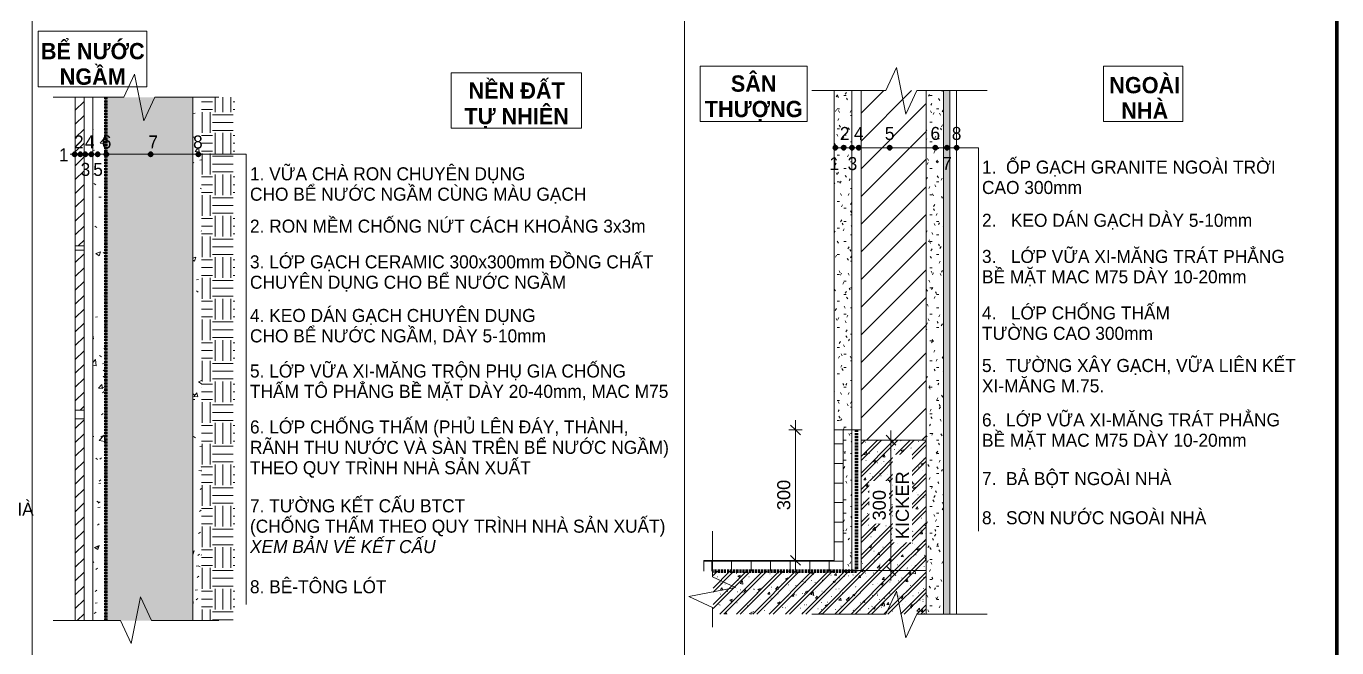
# Model space of a CAD drawing. Header units: millimetres. Extents: x 2839 to 13349, y 2387 to 11762.
# Drawn here: x 10281 to 13295, y 8621 to 10050 of the extents above; entities that cross this region are included whole.
import ezdxf

# ---------------------------------------------------------------- set-up
doc = ezdxf.new("R2010")
doc.units = ezdxf.units.MM
doc.linetypes.add('Hidden', pattern=[7.14375, 4.7625, -2.38125])
for name, color, linetype, lineweight in [('A-ANNO-DIMS', 211, 'Continuous', 9), ('A-ANNO-DIMS-15', 211, 'Continuous', 9), ('A-DETL-5', 90, 'Hidden', 200), ('A-DETL-GENF-1', 7, 'Continuous', 18), ('A-DETL-GENF-2', 9, 'Continuous', 18), ('A-DETL-GENF-4', 8, 'Continuous', 18), ('A-DETL-MBND', 5, 'Continuous', 18), ('A-DETL-MEDM', 33, 'Continuous', 35), ('A-DETL-THIN', 151, 'Continuous', 18), ('A-DETL-WIDE', 214, 'Continuous', 100), ('G-ANNO-TEXT-1', 7, 'Continuous', 9)]:
    doc.layers.add(name, color=color, linetype=linetype, lineweight=lineweight)
doc.styles.add('Arial_4', font='arial_0.ttf', dxfattribs={"width": 0.95, "height": 30})
doc.styles.add('Arial_6', font='arial_0.ttf', dxfattribs={"height": 30})
doc.styles.add('Arial_B_3', font='arialbd_0.ttf', dxfattribs={"width": 0.95, "height": 37.5})
doc.dimstyles.new('Diagonal_-_2_0mm_Arial', dxfattribs={"dimscale": 304.8, "dimtxt": 30.607782, "dimasz": 0.073819, "dimexe": 0.049213, "dimexo": 0.0625, "dimgap": 0.009843, "dimtad": 1, "dimdec": 0, "dimzin": 0, "dimdsep": 46, "dimtxsty": 'Arial_6', "dimblk1": 'OBLIQUE', "dimblk2": 'OBLIQUE', "dimsah": 1, "dimcen": 0.09, "dimdle": 0.073819, "dimazin": 0, "dimtfac": 1, "dimtdec": 4, "dimtix": 1, "dimtmove": 0, "dimatfit": 3, "dimfxl": 0.049213, "dimfxlon": 1, "dimtvp": 1, "dimtfill": 1, "dimtolj": 1, "dimtzin": 0, "dimarcsym": 2})
pattern_1 = [(50, (6232.56, 0), (109.31026, -9.5638), [11.43, -125.73]), (355, (6232.56, 0), (-21.1454, 114.6342), [9.144, -100.584]), (100.451, (6241.67, -0.8), (88.1655, 105.0698), [9.714, -106.854]), (46.184, (6232.56, 30.48), (162.6475, -25.2258), [17.145, -188.595]), (96.636, (6246.12, 28.38), (142.4415, 148.4563), [14.571, -160.281]), (351.184, (6232.56, 30.48), (142.4433, 148.4548), [13.716, -150.876]), (21, (6247.8, 22.86), (90.9683, -61.35934), [11.43, -125.73]), (326, (6247.8, 22.86), (37.0815, 110.5128), [9.144, -100.584]), (71.451, (6255.38, 17.75), (128.0502, 49.1526), [9.714, -106.854]), (37.5, (6232.564, 0), (1.85359, 50.73325), [5.029, -94.336, 5.029, -97.079, -100.965]), (37.5, (6232.564, 0), (1.85359, 50.73325), [-201.473, 5.029, -95.936]), (7.5, (6232.564, 0), (40.09228, 60.10833), [5.029, -53.188, 5.029, -92.05, -38.481]), (7.5, (6232.564, 0), (40.09228, 60.10833), [-155.296, 5.029, -33.452]), (327.5, (6198.58, 0), (81.35501, -3.43733), [5.029, -33.071, 5.029, -113.843, -157.734]), (327.5, (6198.58, 0), (81.35501, -3.43733), [-156.972, 5.029, -152.705]), (317.5, (6183.34, 0), (88.87804, 15.25595), [5.029, -44.501, 5.029, -73.914, -112.014]), (317.5, (6183.34, 0), (88.87804, 15.25595), [-128.473, 5.029, -106.985])]
pattern_2 = [(0, (6232.564, 0), (60.96, 15.24), [5.029, -40.691, 5.029, -40.691, -243.84]), (0, (6232.564, 0), (60.96, 15.24), [-91.44, 5.029, -86.411, 5.029, -40.691, -106.68]), (0, (6232.564, 0), (60.96, 15.24), [-228.6, 5.029, -25.451, 5.029, -71.171]), (120, (6255.424, 7.62), (-43.678227, 45.172909), [5.029, -40.691, 5.029, -40.691, -243.84]), (120, (6255.424, 7.62), (-43.678227, 45.172909), [-91.44, 5.029, -86.411, 5.029, -40.691, -106.68]), (120, (6255.424, 7.62), (-43.678227, 45.172909), [-228.6, 5.029, -25.451, 5.029, -71.171]), (240, (6263.044, 38.1), (-17.281773, -60.412909), [5.029, -40.691, 5.029, -40.691, -243.84]), (240, (6263.044, 38.1), (-17.281773, -60.412909), [-91.44, 5.029, -86.411, 5.029, -40.691, -106.68]), (240, (6263.044, 38.1), (-17.281773, -60.412909), [-228.6, 5.029, -25.451, 5.029, -71.171])]
pattern_3 = [(50, (6232.564, 0), (54.65545, -4.7815), [5.715, -62.865]), (355, (6232.564, 0), (-10.57276, 57.31658), [4.572, -50.292]), (100.451, (6237.12, -0.4), (44.08277, 52.5349), [4.857, -53.427]), (46.184, (6232.564, 15.24), (81.32374, -12.6129), [8.573, -94.298]), (96.636, (6239.34, 14.19), (71.2212, 74.2287), [7.286, -80.141]), (351.184, (6232.56, 15.24), (71.22166, 74.2274), [6.858, -75.438]), (21, (6240.184, 11.43), (45.48461, -30.67949), [5.715, -62.865]), (326, (6240.184, 11.43), (18.54048, 55.256), [4.572, -50.292]), (71.451, (6243.974, 8.873), (64.02509, 24.57632), [4.857, -53.427]), (37.5, (6232.564, 0), (0.926095, 25.36672), [0.503, -49.179, 0.503, -50.551, -50.483]), (37.5, (6232.564, 0), (0.926095, 25.36672), [-100.736, 0.503, -49.98]), (7.5, (6232.564, 0), (20.04558, 30.054595), [0.503, -28.605, 0.503, -48.036, -19.241]), (7.5, (6232.564, 0), (20.04558, 30.054595), [-77.648, 0.503, -18.738]), (327.5, (6215.57, 0), (40.676816, -1.71882), [0.503, -18.547, 0.503, -58.933, -78.867]), (327.5, (6215.57, 0), (40.676816, -1.71882), [-78.486, 0.503, -78.364]), (317.5, (6207.95, 0), (44.43832, 7.62794), [0.503, -24.262, 0.503, -38.969, -56.007]), (317.5, (6207.95, 0), (44.43832, 7.62794), [-64.237, 0.503, -55.504]), (45, (6232.564, 0), (-18.85854, 18.85854), []), (45, (6232.564, 28.575), (-18.85854, 18.85854), [])]

# ---------------------------------------------------------------- blocks, each defined once
blk = doc.blocks.new('DIMBLOCK2-CHI TIẾT CHUNG_CẤU TẠO TƯỜNG')
at = {"layer": 'A-ANNO-DIMS-15', "lineweight": 35}
for p, q in [((12049.8, 9122.1), (12038.5, 9133.3)), ((12049.8, 9122.1), (12061, 9110.8)), ((12049.8, 8822.1), (12038.5, 8833.3)), ((12049.8, 8822.1), (12061, 8810.8))]:
    blk.add_line(p, q, dxfattribs=at)
at = {"layer": 'A-ANNO-DIMS-15'}
for p, q in [((12049.8, 9144.6), (12049.8, 8799.6)), ((12064.8, 9122.1), (12034.8, 9122.1)), ((12049.8, 9122.1), (12064.8, 9122.1)), ((12064.8, 8822.1), (12034.8, 8822.1)), ((12049.8, 8822.1), (12064.8, 8822.1))]:
    blk.add_line(p, q, dxfattribs=at)
at = {"layer": 'A-ANNO-DIMS-15', "color": 0, "insert": (12007.8, 8937.5), "char_height": 30, "width": 83.065, "attachment_point": 1, "rotation": 90, "line_spacing_factor": 0.941778, "style": 'Arial_6', "bg_fill": 3, "box_fill_scale": 1.25, "bg_fill_color": 256, "bg_fill_true_color": 13158600, "bg_fill_transparency": 0}
blk.add_mtext('300', dxfattribs=at)
blk = doc.blocks.new('_Oblique')
at = {"color": 0, "linetype": 'ByBlock', "lineweight": -2}
blk.add_line((-0.5, -0.5), (0.5, 0.5), dxfattribs=at)
blk = doc.blocks.new('DIMBLOCK3-CHI TIẾT CHUNG_CẤU TẠO TƯỜNG')
at = {"layer": 'A-ANNO-DIMS-15', "lineweight": 35}
for p, q in [((12269.3, 9098.6), (12258.1, 9109.9)), ((12269.3, 9098.6), (12280.6, 9087.4)), ((12269.3, 8798.6), (12258.1, 8809.9)), ((12269.3, 8798.6), (12280.6, 8787.4))]:
    blk.add_line(p, q, dxfattribs=at)
at = {"layer": 'A-ANNO-DIMS-15'}
for p, q in [((12269.3, 8776.1), (12269.3, 9121.1)), ((12254.3, 9098.6), (12284.3, 9098.6)), ((12269.3, 9098.6), (12254.3, 9098.6)), ((12254.3, 8798.6), (12284.3, 8798.6)), ((12269.3, 8798.6), (12254.3, 8798.6))]:
    blk.add_line(p, q, dxfattribs=at)
at = {"layer": 'A-ANNO-DIMS-15', "color": 0, "insert": (12280.5, 8870.9), "char_height": 30, "width": 186.472, "attachment_point": 1, "rotation": 90, "line_spacing_factor": 0.941778, "style": 'Arial_6', "bg_fill": 3, "box_fill_scale": 1.25, "bg_fill_color": 256, "bg_fill_true_color": 13158600, "bg_fill_transparency": 0}
blk.add_mtext('KICKER', dxfattribs=at)
at = {"layer": 'A-ANNO-DIMS-15', "color": 0, "insert": (12227.4, 8914), "char_height": 30, "width": 83.065, "attachment_point": 1, "rotation": 90, "line_spacing_factor": 0.941778, "style": 'Arial_6', "bg_fill": 3, "box_fill_scale": 1.25, "bg_fill_color": 256, "bg_fill_true_color": 13158600, "bg_fill_transparency": 0}
blk.add_mtext('300', dxfattribs=at)

msp = doc.modelspace()

# ---------------------------------------------------------------- hatches: boundary and pattern name
at = {"layer": 'A-DETL-GENF-1'}
h = msp.add_hatch(dxfattribs=at)
h.set_pattern_fill('FP_56', color=256, style=0, pattern_type=2)
h.set_pattern_definition(pattern_1)
h.paths.add_polyline_path([(10463.7, 8683.6), (10463.7, 9751.1), (10462.5, 9751.5), (10461.5, 9752.3), (10460.7, 9753.4), (10460.2, 9754.6), (10460, 9755.9), (10460.2, 9757.2), (10460.7, 9758.4), (10461.5, 9759.4), (10462.5, 9760.2), (10463.7, 9760.9), (10463.7, 9887.1), (10433.7, 9887.1), (10433.8, 9759.4), (10434.6, 9758.4), (10435.1, 9757.2), (10435.2, 9755.9), (10435.1, 9754.6), (10434.6, 9753.4), (10433.7, 9752.3), (10433.7, 8683.6)])
h.paths.add_polyline_path([(10445, 9750.9), (10443.7, 9751), (10442.5, 9751.5), (10441.5, 9752.3), (10440.7, 9753.4), (10440.2, 9754.7), (10440, 9755.9), (10440.2, 9757.2), (10440.7, 9758.4), (10441.5, 9759.4), (10442.5, 9760.2), (10443.7, 9760.7), (10445, 9760.9), (10446.3, 9760.7), (10447.5, 9760.2), (10448.6, 9759.4), (10449.4, 9758.4), (10449.9, 9757.2), (10450, 9755.9), (10449.9, 9754.6), (10449.4, 9753.4), (10448.6, 9752.3), (10447.5, 9751.5), (10446.3, 9751)])
h = msp.add_hatch(dxfattribs=at)
h.set_pattern_fill('FP_52', color=256, style=0, pattern_type=2)
h.set_pattern_definition([(50, (6232.564, 0), (54.65545, -4.7815), [5.715, -62.865]), (355, (6232.564, 0), (-10.57276, 57.31658), [4.572, -50.292]), (100.451, (6237.12, -0.4), (44.08277, 52.5349), [4.857, -53.427]), (46.184, (6232.564, 15.24), (81.32374, -12.6129), [8.573, -94.298]), (96.636, (6239.34, 14.19), (71.2212, 74.2287), [7.286, -80.141]), (351.184, (6232.56, 15.24), (71.22166, 74.2274), [6.858, -75.438]), (21, (6240.184, 11.43), (45.48461, -30.67949), [5.715, -62.865]), (326, (6240.184, 11.43), (18.54048, 55.256), [4.572, -50.292]), (71.451, (6243.974, 8.873), (64.02509, 24.57632), [4.857, -53.427]), (37.5, (6232.564, 0), (0.926095, 25.36672), [0.503, -49.179, 0.503, -50.551, -50.482]), (37.5, (6232.564, 0), (0.926095, 25.36672), [-100.736, 0.503, -49.98]), (7.5, (6232.564, 0), (20.04558, 30.054595), [0.503, -28.605, 0.503, -48.036, -19.241]), (7.5, (6232.564, 0), (20.04558, 30.054595), [-77.648, 0.503, -18.738]), (327.5, (6215.57, 0), (40.676816, -1.71882), [0.503, -18.547, 0.503, -58.933, -78.867]), (327.5, (6215.57, 0), (40.676816, -1.71882), [-78.486, 0.503, -78.364]), (317.5, (6207.95, 0), (44.43832, 7.62794), [0.503, -24.262, 0.503, -38.969, -56.007]), (317.5, (6207.95, 0), (44.43832, 7.62794), [-64.237, 0.503, -55.504]), (45, (6232.564, 0), (-18.85854, 18.85854), []), (45, (6232.564, 28.575), (-18.85854, 18.85854), [])])
h.paths.add_polyline_path([(10663.7, 8683.6), (10663.7, 9887.1), (10463.7, 9887.1), (10463.7, 9760.7), (10465, 9760.9), (10466.3, 9760.7), (10467.5, 9760.2), (10468.6, 9759.4), (10469.4, 9758.4), (10469.9, 9757.2), (10470, 9755.9), (10469.9, 9754.6), (10469.4, 9753.4), (10468.6, 9752.3), (10467.5, 9751.5), (10466.3, 9751), (10465, 9750.9), (10463.7, 9750.9), (10463.7, 8683.6)])
h.paths.add_polyline_path([(10566.8, 9750.9), (10565.5, 9751), (10564.3, 9751.5), (10563.2, 9752.3), (10562.4, 9753.4), (10561.9, 9754.6), (10561.8, 9755.9), (10561.9, 9757.2), (10562.4, 9758.4), (10563.2, 9759.4), (10564.3, 9760.2), (10565.5, 9760.7), (10566.8, 9760.9), (10568.1, 9760.7), (10569.3, 9760.2), (10570.3, 9759.4), (10571.1, 9758.4), (10571.6, 9757.2), (10571.8, 9755.9), (10571.6, 9754.6), (10571.1, 9753.4), (10570.3, 9752.3), (10569.3, 9751.5), (10568.1, 9751)])
h = msp.add_hatch(dxfattribs=at)
h.set_pattern_fill('FP_56', color=256, style=0, pattern_type=2)
h.set_pattern_definition(pattern_1)
h.paths.add_polyline_path([(10663.7, 8683.6), (10683.7, 8683.6), (10683.7, 9887.1), (10663.7, 9887.1), (10663.7, 9417.6)])
h.paths.add_polyline_path([(10676.8, 9750.9), (10675.5, 9751), (10674.3, 9751.5), (10673.2, 9752.3), (10672.4, 9753.4), (10671.9, 9754.6), (10671.8, 9755.9), (10671.9, 9757.2), (10672.4, 9758.4), (10673.2, 9759.4), (10674.3, 9760.2), (10675.5, 9760.7), (10676.8, 9760.9), (10678.1, 9760.7), (10679.3, 9760.2), (10680.3, 9759.4), (10681.1, 9758.4), (10681.6, 9757.2), (10681.8, 9755.9), (10681.6, 9754.6), (10681.1, 9753.4), (10680.3, 9752.3), (10679.3, 9751.5), (10678.1, 9751)])
h = msp.add_hatch(dxfattribs=at)
h.set_pattern_fill('FP_50', color=256, style=0, pattern_type=2)
h.set_pattern_definition([(45, (6232.564, 0), (-31.8198, 31.8198), [])])
h.paths.add_polyline_path([(12350, 9098.6), (12350, 9902.1), (12200.5, 9902.1), (12200.5, 9098.6)])
h.paths.add_polyline_path([(12266.4, 9765.9), (12265.1, 9766), (12263.9, 9766.5), (12262.8, 9767.3), (12262, 9768.4), (12261.5, 9769.6), (12261.4, 9770.9), (12261.5, 9772.2), (12262, 9773.4), (12262.8, 9774.4), (12263.9, 9775.2), (12265.1, 9775.7), (12266.4, 9775.9), (12267.7, 9775.7), (12268.9, 9775.2), (12269.9, 9774.4), (12270.7, 9773.4), (12271.2, 9772.2), (12271.4, 9770.9), (12271.2, 9769.6), (12270.7, 9768.4), (12269.9, 9767.3), (12268.9, 9766.5), (12267.7, 9766)])
for points in [[(12141.7, 9765.9), (12143, 9766), (12144.2, 9766.5), (12145.2, 9767.3), (12146, 9768.4), (12146.5, 9769.6), (12146.7, 9770.9), (12146.5, 9772.2), (12146, 9773.4), (12145.2, 9774.4), (12144.2, 9775.2), (12143, 9775.7), (12141.7, 9775.9), (12140.4, 9775.7), (12139.2, 9775.2), (12138.1, 9774.4), (12137.4, 9773.4), (12136.9, 9772.2), (12136.7, 9770.9), (12136.9, 9769.6), (12137.4, 9768.4), (12138.1, 9767.3), (12139.2, 9766.5), (12140.4, 9766)], [(12160.4, 9765.9), (12161.7, 9766), (12162.9, 9766.5), (12164, 9767.3), (12164.8, 9768.4), (12165.3, 9769.6), (12165.4, 9770.9), (12165.3, 9772.2), (12164.8, 9773.4), (12164, 9774.4), (12162.9, 9775.2), (12161.7, 9775.7), (12160.4, 9775.9), (12159.1, 9775.7), (12157.9, 9775.2), (12156.9, 9774.4), (12155.9, 9772.9), (12155.6, 9772.2), (12155.4, 9770.9), (12155.6, 9769.6), (12156.1, 9768.4), (12156.9, 9767.3), (12157.9, 9766.5), (12159.1, 9766)], [(12179.5, 9765.9), (12180.8, 9766), (12182, 9766.5), (12183, 9767.3), (12183.8, 9768.4), (12184.3, 9769.6), (12184.5, 9770.9), (12184.3, 9772.2), (12183.8, 9773.4), (12183, 9774.4), (12182, 9775.2), (12180.8, 9775.7), (12179.5, 9775.9), (12178.2, 9775.7), (12177, 9775.2), (12176, 9774.4), (12175.2, 9773.4), (12174.7, 9772.2), (12174.5, 9770.9), (12174.7, 9769.6), (12175.2, 9768.4), (12176, 9767.3), (12177, 9766.5), (12178.2, 9766)], [(12195.4, 9765.9), (12196.7, 9766), (12197.9, 9766.5), (12199, 9767.3), (12199.8, 9768.4), (12200.3, 9769.6), (12200.4, 9770.9), (12200.3, 9772.2), (12199.8, 9773.4), (12199, 9774.4), (12197.9, 9775.2), (12196.7, 9775.7), (12195.4, 9775.9), (12194.1, 9775.7), (12192.9, 9775.2), (12191.9, 9774.4), (12191.1, 9773.4), (12190.6, 9772.2), (12190.4, 9770.9), (12190.6, 9769.6), (12191.1, 9768.4), (12191.9, 9767.3), (12192.9, 9766.5), (12194.1, 9766)], [(12266.4, 9765.9), (12267.7, 9766), (12268.9, 9766.5), (12269.9, 9767.3), (12270.7, 9768.4), (12271.2, 9769.6), (12271.4, 9770.9), (12271.2, 9772.2), (12270.7, 9773.4), (12269.9, 9774.4), (12268.9, 9775.2), (12267.7, 9775.7), (12266.4, 9775.9), (12265.1, 9775.7), (12263.9, 9775.2), (12262.8, 9774.4), (12262, 9773.4), (12261.5, 9772.2), (12261.4, 9770.9), (12261.5, 9769.6), (12262, 9768.4), (12262.8, 9767.3), (12263.9, 9766.5), (12265.1, 9766)], [(12371.4, 9765.9), (12372.7, 9766), (12373.9, 9766.5), (12374.9, 9767.3), (12375.7, 9768.4), (12376.2, 9769.6), (12376.4, 9770.9), (12376.2, 9772.2), (12375.7, 9773.4), (12374.9, 9774.4), (12373.9, 9775.2), (12372.7, 9775.7), (12371.4, 9775.9), (12370.1, 9775.7), (12368.9, 9775.2), (12367.8, 9774.4), (12367, 9773.4), (12366.5, 9772.2), (12366.4, 9770.9), (12366.5, 9769.6), (12367, 9768.4), (12367.8, 9767.3), (12368.9, 9766.5), (12370.1, 9766)], [(12398.2, 9765.9), (12399.5, 9766), (12400.7, 9766.5), (12401.7, 9767.3), (12402.5, 9768.4), (12403, 9769.6), (12403.2, 9770.9), (12403, 9772.2), (12402.5, 9773.4), (12401.7, 9774.4), (12400.7, 9775.2), (12399.5, 9775.7), (12398.2, 9775.9), (12396.9, 9775.7), (12395.7, 9775.2), (12394.7, 9774.4), (12393.9, 9773.4), (12393.4, 9772.2), (12393.2, 9770.9), (12393.4, 9769.6), (12393.9, 9768.4), (12394.7, 9767.3), (12395.7, 9766.5), (12396.9, 9766)], [(12420.4, 9765.9), (12421.7, 9766), (12422.9, 9766.5), (12423.9, 9767.3), (12424.7, 9768.4), (12425.2, 9769.6), (12425.4, 9770.9), (12425.2, 9772.2), (12424.7, 9773.4), (12423.9, 9774.4), (12422.9, 9775.2), (12421.7, 9775.7), (12420.4, 9775.9), (12419.1, 9775.7), (12417.9, 9775.2), (12416.9, 9774.4), (12416.1, 9773.4), (12415.6, 9772.2), (12415.4, 9770.9), (12415.6, 9769.6), (12416.1, 9768.4), (12416.9, 9767.3), (12417.9, 9766.5), (12419.1, 9766)], [(10392.1, 9750.9), (10393.4, 9751), (10394.6, 9751.5), (10395.6, 9752.3), (10396.4, 9753.4), (10396.9, 9754.6), (10397.1, 9755.9), (10396.9, 9757.2), (10396.4, 9758.4), (10395.6, 9759.4), (10394.6, 9760.2), (10393.4, 9760.7), (10392.1, 9760.9), (10390.8, 9760.7), (10389.6, 9760.2), (10388.6, 9759.4), (10387.8, 9758.4), (10387.3, 9757.2), (10387.1, 9755.9), (10387.3, 9754.6), (10387.8, 9753.4), (10388.6, 9752.3), (10389.6, 9751.5), (10390.8, 9751)], [(10405.2, 9750.9), (10406.6, 9751.1), (10407.7, 9751.5), (10408.8, 9752.3), (10409.6, 9753.4), (10410.1, 9754.7), (10410.2, 9755.9), (10410.1, 9757.2), (10409.6, 9758.4), (10408.8, 9759.4), (10407.7, 9760.2), (10406.5, 9760.7), (10405.2, 9760.9), (10403.9, 9760.7), (10402.7, 9760.2), (10401.7, 9759.4), (10400.9, 9758.4), (10400.4, 9757.2), (10400.2, 9755.9), (10400.4, 9754.6), (10400.9, 9753.4), (10401.7, 9752.3), (10402.7, 9751.5), (10403.9, 9751)], [(10416.8, 9750.9), (10418.1, 9751), (10419.3, 9751.5), (10420.3, 9752.3), (10421.1, 9753.4), (10421.6, 9754.7), (10421.8, 9755.9), (10421.6, 9757.2), (10421.1, 9758.4), (10420.3, 9759.4), (10419.3, 9760.2), (10418.1, 9760.7), (10416.8, 9760.9), (10415.5, 9760.7), (10414.3, 9760.2), (10413.2, 9759.4), (10412.5, 9758.4), (10412, 9757.2), (10411.8, 9755.9), (10412, 9754.6), (10412.5, 9753.4), (10413.2, 9752.3), (10414.3, 9751.5), (10415.5, 9751)], [(10430.2, 9750.9), (10431.5, 9751), (10432.7, 9751.5), (10433.8, 9752.3), (10434.6, 9753.4), (10435.1, 9754.7), (10435.2, 9755.9), (10435.1, 9757.2), (10434.6, 9758.4), (10433.8, 9759.4), (10432.7, 9760.2), (10431.5, 9760.7), (10430.2, 9760.9), (10428.9, 9760.7), (10427.7, 9760.2), (10426.7, 9759.4), (10425.9, 9758.4), (10425.4, 9757.2), (10425.2, 9755.9), (10425.4, 9754.6), (10425.9, 9753.4), (10426.7, 9752.3), (10427.7, 9751.5), (10428.9, 9751)], [(10445, 9750.9), (10446.3, 9751), (10447.5, 9751.5), (10448.6, 9752.3), (10449.4, 9753.4), (10449.9, 9754.6), (10450, 9755.9), (10449.9, 9757.2), (10449.4, 9758.4), (10448.6, 9759.4), (10447.5, 9760.2), (10446.3, 9760.7), (10445, 9760.9), (10443.7, 9760.7), (10442.5, 9760.2), (10441.5, 9759.4), (10440.7, 9758.4), (10440.2, 9757.2), (10440, 9755.9), (10440.2, 9754.5), (10440.7, 9753.4), (10441.5, 9752.3), (10442.5, 9751.5), (10443.7, 9751)], [(10465, 9750.9), (10466.3, 9751), (10467.5, 9751.5), (10468.6, 9752.3), (10469.4, 9753.4), (10469.9, 9754.6), (10470, 9755.9), (10469.9, 9757.2), (10469.4, 9758.4), (10468.6, 9759.4), (10467.5, 9760.2), (10466.3, 9760.7), (10465, 9760.9), (10463.7, 9760.7), (10462.5, 9760.2), (10461.5, 9759.4), (10460.7, 9758.4), (10460.2, 9757.2), (10460, 9755.9), (10460.2, 9754.6), (10460.7, 9753.4), (10461.5, 9752.3), (10462.5, 9751.5), (10463.7, 9751)], [(10566.8, 9750.9), (10568.1, 9751), (10569.3, 9751.5), (10570.3, 9752.3), (10571.1, 9753.4), (10571.6, 9754.6), (10571.8, 9755.9), (10571.6, 9757.2), (10571.1, 9758.4), (10570.3, 9759.4), (10569.3, 9760.2), (10568.1, 9760.7), (10566.8, 9760.9), (10565.5, 9760.7), (10564.3, 9760.2), (10563.2, 9759.4), (10562.4, 9758.4), (10561.9, 9757.2), (10561.8, 9755.9), (10561.9, 9754.6), (10562.4, 9753.4), (10563.2, 9752.3), (10564.3, 9751.5), (10565.5, 9751)], [(10676.8, 9750.9), (10678.1, 9751), (10679.3, 9751.5), (10680.3, 9752.3), (10681.1, 9753.4), (10681.6, 9754.6), (10681.8, 9755.9), (10681.6, 9757.2), (10681.1, 9758.4), (10680.3, 9759.4), (10679.3, 9760.2), (10678.1, 9760.7), (10676.8, 9760.9), (10675.5, 9760.7), (10674.3, 9760.2), (10673.2, 9759.4), (10672.4, 9758.4), (10671.9, 9757.2), (10671.8, 9755.9), (10671.9, 9754.6), (10672.4, 9753.4), (10673.2, 9752.3), (10674.3, 9751.5), (10675.5, 9751)]]:
    msp.add_hatch(color=256, dxfattribs=at).paths.add_polyline_path(points)
h = msp.add_hatch(dxfattribs=at)
h.set_pattern_fill('FP_51', color=256, style=0, pattern_type=2)
h.set_pattern_definition([(0, (6232.564, 0), (0, 45), []), (90, (6232.564, 0), (-45, 3e-15), [])])
h.paths.add_polyline_path([(11839.1, 8797.1), (12159.1, 8797.1), (12159.1, 9122.1), (12139.1, 9122.1), (12139.1, 8822.1), (11839.1, 8822.1)])
h = msp.add_hatch(dxfattribs=at)
h.set_pattern_fill('FP_53', color=256, style=0, pattern_type=2)
h.set_pattern_definition(pattern_3)
h.paths.add_polyline_path([(12350, 8798.6), (12350, 9098.6), (12200.5, 9098.6), (12200.5, 8798.6)])
h = msp.add_hatch(dxfattribs=at)
h.set_pattern_fill('FP_53', color=256, style=0, pattern_type=2)
h.set_pattern_definition(pattern_3)
h.paths.add_polyline_path([(12139.1, 8698.6), (12350, 8698.6), (12350, 8798.6), (12159.1, 8798.6), (12159.1, 8797.1), (11860.5, 8797.1), (11860.5, 8698.6)])
at = {"layer": 'A-DETL-GENF-2'}
h = msp.add_hatch(color=256, dxfattribs=at)
h.paths.add_polyline_path([(12390, 8698.6), (12405, 8698.6), (12405, 9902.1), (12390, 9902.1), (12390, 9417.6)])
h.paths.add_polyline_path([(12398.2, 9765.9), (12396.9, 9766), (12395.7, 9766.5), (12394.7, 9767.3), (12393.9, 9768.4), (12393.4, 9769.6), (12393.2, 9770.9), (12393.4, 9772.2), (12393.9, 9773.4), (12394.7, 9774.4), (12395.7, 9775.2), (12396.9, 9775.7), (12398.2, 9775.9), (12399.5, 9775.7), (12400.7, 9775.2), (12401.7, 9774.4), (12402.5, 9773.4), (12403, 9772.2), (12403.2, 9770.9), (12403, 9769.6), (12402.5, 9768.4), (12401.7, 9767.3), (12400.7, 9766.5), (12399.5, 9766)])
at = {"layer": 'A-DETL-GENF-4'}
h = msp.add_hatch(dxfattribs=at)
h.set_pattern_fill('FP_57', color=256, style=0, pattern_type=2)
h.set_pattern_definition([(45, (6232.564, 0), (-15.909903, 15.909903), [])])
h.paths.add_polyline_path([(10393.7, 8683.6), (10413.7, 8683.6), (10413.7, 9147.8), (10393.7, 9147.8)])
h.paths.add_polyline_path([(10393.7, 9167.8), (10413.7, 9167.8), (10413.7, 9535.1), (10393.7, 9535.1), (10393.7, 9417.6)])
h.paths.add_polyline_path([(10413.7, 9545.1), (10413.7, 9752), (10413.2, 9752.3), (10412.5, 9753.4), (10411.9, 9754.7), (10411.8, 9755.9), (10412, 9757.2), (10412.5, 9758.4), (10413.7, 9759.8), (10413.7, 9887.1), (10393.7, 9887.1), (10393.7, 9760.6), (10394.6, 9760.2), (10395.6, 9759.4), (10396.4, 9758.4), (10396.9, 9757.2), (10397.1, 9755.9), (10396.9, 9754.6), (10396.4, 9753.4), (10395.6, 9752.3), (10394.6, 9751.5), (10393.7, 9751), (10393.7, 9545.1)])
h.paths.add_polyline_path([(10405.2, 9750.9), (10403.9, 9751), (10402.7, 9751.5), (10401.7, 9752.3), (10400.9, 9753.4), (10400.4, 9754.6), (10400.2, 9755.9), (10400.4, 9757.2), (10400.9, 9758.4), (10401.7, 9759.4), (10402.7, 9760.2), (10403.9, 9760.7), (10405.2, 9760.9), (10406.6, 9760.7), (10407.7, 9760.2), (10408.8, 9759.4), (10409.6, 9758.4), (10410.1, 9757.2), (10410.2, 9755.9), (10410.1, 9754.6), (10409.6, 9753.4), (10408.8, 9752.3), (10407.7, 9751.5), (10406.5, 9751), (10405.8, 9750.9)])
h = msp.add_hatch(dxfattribs=at)
h.set_pattern_fill('FP_55', color=256, style=0, pattern_type=2)
h.set_pattern_definition([(0, (6232.564, 0), (47.625, 47.625), [47.625, -47.625]), (0, (6232.564, 17.86), (47.625, 47.625), [47.625, -47.625]), (0, (6232.564, 35.72), (47.625, 47.625), [47.625, -47.625]), (90, (6238.517, 41.67), (-47.625, 47.625), [47.625, -47.625]), (90, (6256.377, 41.67), (-47.625, 47.625), [47.625, -47.625]), (90, (6274.236, 41.67), (-47.625, 47.625), [47.625, -47.625])])
h.paths.add_polyline_path([(10760.4, 8683.6), (10760.4, 9887.1), (10683.7, 9887.1), (10683.7, 8683.6)])
h = msp.add_hatch(dxfattribs=at)
h.set_pattern_fill('FP_22', color=256, style=0, pattern_type=2)
h.set_pattern_definition(pattern_2)
h.paths.add_polyline_path([(12179.1, 8798.6), (12179.1, 9765.9), (12178.2, 9766), (12177, 9766.5), (12175.6, 9767.7), (12175.2, 9768.4), (12174.7, 9769.6), (12174.5, 9770.9), (12174.7, 9772.2), (12175.2, 9773.4), (12176, 9774.4), (12177, 9775.2), (12178.2, 9775.7), (12179.1, 9775.9), (12179.1, 9902.1), (12139.1, 9902.1), (12139.2, 9775.2), (12140.4, 9775.7), (12142.3, 9775.8), (12143, 9775.7), (12144.2, 9775.2), (12145.2, 9774.4), (12146, 9773.4), (12146.5, 9772.2), (12146.7, 9770.9), (12146.5, 9769.6), (12146, 9768.4), (12145.2, 9767.3), (12144.2, 9766.5), (12142.6, 9766), (12141.7, 9765.9), (12140.4, 9766), (12139.1, 9766.6), (12139.1, 9122.1), (12159.1, 9122.1), (12159.1, 8798.6), (12179, 8798.6)])
h.paths.add_polyline_path([(12160.4, 9765.9), (12159.1, 9766), (12157.9, 9766.5), (12156.9, 9767.3), (12155.9, 9768.8), (12155.6, 9769.6), (12155.4, 9770.9), (12155.6, 9772.2), (12156.1, 9773.4), (12156.9, 9774.4), (12157.9, 9775.2), (12159.1, 9775.7), (12160.4, 9775.9), (12161.7, 9775.7), (12162.9, 9775.2), (12164, 9774.4), (12164.8, 9773.4), (12165.3, 9772.2), (12165.4, 9770.9), (12165.3, 9769.6), (12164.8, 9768.4), (12164, 9767.3), (12162.9, 9766.5), (12161.7, 9766)])
h = msp.add_hatch(dxfattribs=at)
h.set_pattern_fill('FP_22', color=256, style=0, pattern_type=2)
h.set_pattern_definition(pattern_2)
h.paths.add_polyline_path([(12350, 8698.6), (12390, 8698.6), (12390, 9902.1), (12350, 9902.1), (12350, 9417.6)])
h.paths.add_polyline_path([(12371.4, 9765.9), (12370.1, 9766), (12368.9, 9766.5), (12367.8, 9767.3), (12367, 9768.4), (12366.5, 9769.6), (12366.4, 9770.9), (12366.5, 9772.2), (12367, 9773.4), (12367.8, 9774.4), (12368.9, 9775.2), (12370.1, 9775.7), (12371.4, 9775.9), (12372.7, 9775.7), (12373.9, 9775.2), (12374.9, 9774.4), (12375.7, 9773.4), (12376.2, 9772.2), (12376.4, 9770.9), (12376.2, 9769.6), (12375.7, 9768.4), (12374.9, 9767.3), (12373.9, 9766.5), (12372.7, 9766)])

# ---------------------------------------------------------------- linework, layer by layer
at = {"layer": 'A-DETL-5'}
for p, q in [((10463.7, 9760.7), (10463.7, 9887.1)), ((10463.7, 8683.6), (10463.7, 9751)), ((12190, 9122.1), (12190, 8797.1)), ((12190, 8797.1), (11859.1, 8797.1))]:
    msp.add_line(p, q, dxfattribs=at)
at = {"layer": 'A-DETL-MBND'}
msp.add_line((10463.7, 9887.1), (10433.7, 9887.1), dxfattribs=at)
at = {"layer": 'A-DETL-MEDM'}
for centre, start, end in [((12141.7, 9770.9), 0, 180), ((12141.7, 9770.9), 180, 0), ((12160.4, 9770.9), 0, 180), ((12160.4, 9770.9), 180, 0), ((12179.5, 9770.9), 0, 180), ((12179.5, 9770.9), 180, 0), ((12195.4, 9770.9), 0, 180), ((12195.4, 9770.9), 180, 0), ((12266.4, 9770.9), 0, 180), ((12266.4, 9770.9), 180, 0), ((12371.4, 9770.9), 0, 180), ((12371.4, 9770.9), 180, 0), ((12398.2, 9770.9), 0, 180), ((12398.2, 9770.9), 180, 0), ((12420.4, 9770.9), 0, 180), ((12420.4, 9770.9), 180, 0), ((10392.1, 9755.9), 0, 180), ((10392.1, 9755.9), 180, 0), ((10405.2, 9755.9), 0, 180), ((10405.2, 9755.9), 180, 0), ((10416.8, 9755.9), 0, 180), ((10416.8, 9755.9), 180, 0), ((10430.2, 9755.9), 0, 180), ((10430.2, 9755.9), 180, 0), ((10445, 9755.9), 0, 180), ((10445, 9755.9), 180, 0), ((10465, 9755.9), 0, 180), ((10465, 9755.9), 180, 0), ((10566.8, 9755.9), 0, 180), ((10566.8, 9755.9), 180, 0), ((10676.8, 9755.9), 0, 180), ((10676.8, 9755.9), 180, 0)]:
    msp.add_arc(centre, 5, start, end, dxfattribs=at)
at = {"layer": 'A-DETL-THIN'}
for p, q in [((10294.6, 10061.7), (10294.6, 8361.7)), ((10294.6, 10061.7), (10294.6, 8361.7)), ((10294.6, 10061.7), (10294.6, 8361.7)), ((10294.6, 10061.7), (10294.6, 8361.7)), ((10294.6, 10061.7), (10294.6, 8361.7)), ((10308, 10038.7), (10558, 10038.7)), ((10308, 9911.2), (10308, 10038.7)), ((10558, 10038.7), (10558, 9911.2)), ((11794.6, 10061.7), (11794.6, 8361.7)), ((11794.6, 10061.7), (11794.6, 8361.7)), ((11794.6, 10061.7), (11794.6, 8361.7)), ((11794.6, 10061.7), (11794.6, 8361.7)), ((11794.6, 10061.7), (11794.6, 8361.7)), ((11794.6, 10061.7), (11794.6, 8361.7)), ((11794.6, 10061.7), (11794.6, 8361.7)), ((13294.6, 10061.7), (13294.6, 8361.7)), ((13294.6, 10061.7), (13294.6, 8361.7)), ((13294.6, 10061.7), (13294.6, 8361.7)), ((11830.5, 9958.3), (12076.7, 9958.3)), ((11830.5, 9830.8), (11830.5, 9958.3)), ((12076.7, 9958.3), (12076.7, 9830.8)), ((12282.2, 9955), (12257.6, 9902.1)), ((12303.2, 9847.7), (12282.2, 9955)), ((12758, 9958.3), (12940.5, 9958.3)), ((12758, 9830.8), (12758, 9958.3)), ((12940.5, 9958.3), (12940.5, 9830.8)), ((10529.9, 9940), (10505.3, 9887.1)), ((10550.9, 9832.7), (10529.9, 9940)), ((11258, 9943.3), (11558, 9943.3)), ((11258, 9815.8), (11258, 9943.3)), ((11558, 9943.3), (11558, 9815.8)), ((10308, 9911.2), (10558, 9911.2)), ((10342.8, 9887.1), (10505.3, 9887.1)), ((10413.7, 9887.1), (10393.7, 9887.1)), ((10393.7, 9887.1), (10393.7, 9760.6)), ((10413.7, 9759.8), (10413.7, 9887.1)), ((10433.7, 9887.1), (10433.7, 9759.4)), ((10463.7, 9760.7), (10463.7, 9887.1)), ((10576.2, 9887.1), (10550.9, 9832.7)), ((10576.2, 9887.1), (10723.7, 9887.1)), ((10663.7, 9887.1), (10663.7, 8683.6)), ((10683.7, 9887.1), (10663.7, 9887.1)), ((12087.6, 9902.1), (12257.6, 9902.1)), ((12139.1, 9902.1), (12139.1, 9775.1)), ((12179.1, 9775.8), (12179.1, 9902.1)), ((12200.5, 9902.1), (12200.5, 9098.6)), ((12328.5, 9902.1), (12303.2, 9847.7)), ((12328.5, 9902.1), (12491, 9902.1)), ((12350, 9902.1), (12350, 8698.6)), ((12390, 9902.1), (12390, 8698.6)), ((12405, 9902.1), (12405, 8698.6)), ((12420, 9775.8), (12420, 9902.1)), ((11830.5, 9830.8), (12076.7, 9830.8)), ((12758, 9830.8), (12940.5, 9830.8)), ((11258, 9815.8), (11558, 9815.8)), ((12139.1, 9770.9), (12366.4, 9770.9)), ((12139.1, 9766.6), (12139.1, 9122.1)), ((12179.1, 8798.6), (12179.1, 9765.9)), ((12376.4, 9770.9), (12393.2, 9770.9)), ((12403.2, 9770.9), (12415.4, 9770.9)), ((12420, 8698.6), (12420, 9765.9)), ((12425.4, 9770.9), (12471, 9770.9)), ((12471, 9770.9), (12471, 8889.7)), ((10381.5, 9755.9), (10387.1, 9755.9)), ((10393.7, 9751.2), (10393.7, 9545.1)), ((10397.1, 9755.9), (10400.2, 9755.9)), ((10410.2, 9755.9), (10411.8, 9755.9)), ((10413.7, 9545.1), (10413.7, 9752)), ((10421.8, 9755.9), (10425.2, 9755.9)), ((10433.7, 9752.3), (10433.7, 8683.6)), ((10435.2, 9755.9), (10440, 9755.9)), ((10450, 9755.9), (10460, 9755.9)), ((10463.7, 8683.6), (10463.7, 9751)), ((10470, 9755.9), (10561.8, 9755.9)), ((10571.8, 9755.9), (10671.8, 9755.9)), ((10681.8, 9755.9), (10786.5, 9755.9)), ((10786.5, 9755.9), (10786.5, 8720.9)), ((10393.7, 9545.1), (10393.7, 9535.1)), ((10413.7, 9545.1), (10393.7, 9545.1)), ((10393.7, 9535.1), (10393.7, 9167.8)), ((10393.7, 9535.1), (10413.7, 9535.1)), ((10413.7, 9535.1), (10413.7, 9545.1)), ((10413.7, 9167.8), (10413.7, 9535.1)), ((10393.7, 9167.8), (10393.7, 9147.8)), ((10413.7, 9167.8), (10393.7, 9167.8)), ((10413.7, 9147.8), (10413.7, 9167.8)), ((10393.7, 9147.8), (10393.7, 8683.6)), ((10393.7, 9147.8), (10413.7, 9147.8)), ((10413.7, 8683.6), (10413.7, 9147.8)), ((12159.1, 9122.1), (12139.1, 9122.1)), ((12139.1, 9122.1), (12139.1, 8822.1)), ((12139.1, 9122.1), (12200.5, 9122.1)), ((12159.1, 8797.1), (12159.1, 9122.1)), ((12350, 9098.6), (12200.5, 9098.6)), ((12200.5, 9098.6), (12200.5, 8798.6)), ((11859.1, 8889.7), (11859.1, 8784.7)), ((12139.1, 8822.1), (11839.1, 8822.1)), ((11839.1, 8822.1), (11839.1, 8797.1)), ((11912, 8760.1), (11859.1, 8784.7)), ((12200.5, 8798.6), (12159.1, 8798.6)), ((12200.5, 8798.6), (12350, 8798.6)), ((11804.7, 8739.1), (11912, 8760.1)), ((12282.2, 8751.5), (12257.6, 8698.6)), ((12303.2, 8644.3), (12282.2, 8751.5)), ((10543.4, 8738), (10522.4, 8630.7)), ((10568.7, 8683.6), (10543.4, 8738)), ((11859.1, 8713.8), (11804.7, 8739.1)), ((11859.1, 8713.8), (11859.1, 8668.8)), ((10342.8, 8683.6), (10497.8, 8683.6)), ((10522.4, 8630.7), (10497.8, 8683.6)), ((10568.7, 8683.6), (10723.7, 8683.6)), ((12087.6, 8698.6), (12257.6, 8698.6)), ((12328.5, 8698.6), (12303.2, 8644.3)), ((12328.5, 8698.6), (12491, 8698.6))]:
    msp.add_line(p, q, dxfattribs=at)
at = {"layer": 'A-DETL-WIDE'}
msp.add_line((13294.6, 10061.7), (13294.6, 8361.7), dxfattribs=at)

# ---------------------------------------------------------------- texts
at = {"layer": 'G-ANNO-TEXT-1', "line_spacing_factor": 0.936439}
for s, insert, char_height, width, attachment_point, style in [('\\pt171,342,513,684,855,1026,1197,1368,1539,1710,1881,2052,2223,2394,2565,2736,2907,3078,3249,3420,3591,3762,3933,4104,4275,4446,4617,4788,4959,5130,5301,5472;BỂ NƯỚC\\PNGẦM', (10433.8, 9963.4), 37.5, 241.794, 5, 'Arial_B_3'), ('\\pt171,342,513,684,855,1026,1197,1368,1539,1710,1881,2052,2223,2394,2565,2736,2907,3078,3249,3420,3591,3762,3933,4104,4275,4446,4617,4788,4959,5130,5301,5472;SÂN\\PTHƯỢNG', (11953.7, 9884.3), 37.5, 227.545, 5, 'Arial_B_3'), ('\\pt171,342,513,684,855,1026,1197,1368,1539,1710,1881,2052,2223,2394,2565,2736,2907,3078,3249,3420,3591,3762,3933,4104,4275,4446,4617,4788,4959,5130,5301,5472;NỀN ĐẤT\\PTỰ NHIÊN', (11408.7, 9868), 37.5, 243.665, 5, 'Arial_B_3'), ('\\pt171,342,513,684,855,1026,1197,1368,1539,1710,1881,2052,2223,2394,2565,2736,2907,3078,3249,3420,3591,3762,3933,4104,4275,4446,4617,4788,4959,5130,5301,5472;NGOÀI \\PNHÀ', (12853, 9885.5), 37.5, 179.906, 5, 'Arial_B_3'), ('\\pt180.975,361.95,542.925,723.9,904.875,1085.85,1266.825,1447.8,1628.775,1809.75,1990.725,2171.7,2352.675,2533.65,2714.625,2895.6,3076.575,3257.55,3438.525,3619.5,3800.475,3981.45,4162.425,4343.4,4524.375,4705.35,4886.325,5067.3,5248.275,5429.25,5610.225,5791.2;2', (10390.6, 9799.1), 30, 23.748, 1, 'Arial_4'), ('\\pt180.975,361.95,542.925,723.9,904.875,1085.85,1266.825,1447.8,1628.775,1809.75,1990.725,2171.7,2352.675,2533.65,2714.625,2895.6,3076.575,3257.55,3438.525,3619.5,3800.475,3981.45,4162.425,4343.4,4524.375,4705.35,4886.325,5067.3,5248.275,5429.25,5610.225,5791.2;4', (10415.6, 9799.1), 30, 23.748, 1, 'Arial_4'), ('\\pt180.975,361.95,542.925,723.9,904.875,1085.85,1266.825,1447.8,1628.775,1809.75,1990.725,2171.7,2352.675,2533.65,2714.625,2895.6,3076.575,3257.55,3438.525,3619.5,3800.475,3981.45,4162.425,4343.4,4524.375,4705.35,4886.325,5067.3,5248.275,5429.25,5610.225,5791.2;6', (10454.4, 9799.1), 30, 23.748, 1, 'Arial_4'), ('\\pt180.975,361.95,542.925,723.9,904.875,1085.85,1266.825,1447.8,1628.775,1809.75,1990.725,2171.7,2352.675,2533.65,2714.625,2895.6,3076.575,3257.55,3438.525,3619.5,3800.475,3981.45,4162.425,4343.4,4524.375,4705.35,4886.325,5067.3,5248.275,5429.25,5610.225,5791.2;7', (10561.7, 9799.1), 30, 23.748, 1, 'Arial_4'), ('\\pt180.975,361.95,542.925,723.9,904.875,1085.85,1266.825,1447.8,1628.775,1809.75,1990.725,2171.7,2352.675,2533.65,2714.625,2895.6,3076.575,3257.55,3438.525,3619.5,3800.475,3981.45,4162.425,4343.4,4524.375,4705.35,4886.325,5067.3,5248.275,5429.25,5610.225,5791.2;8', (10664.4, 9799.1), 30, 23.748, 1, 'Arial_4'), ('\\pt180.975,361.95,542.925,723.9,904.875,1085.85,1266.825,1447.8,1628.775,1809.75,1990.725,2171.7,2352.675,2533.65,2714.625,2895.6,3076.575,3257.55,3438.525,3619.5,3800.475,3981.45,4162.425,4343.4,4524.375,4705.35,4886.325,5067.3,5248.275,5429.25,5610.225,5791.2;2', (12151.9, 9818.7), 30, 23.748, 1, 'Arial_4'), ('\\pt180.975,361.95,542.925,723.9,904.875,1085.85,1266.825,1447.8,1628.775,1809.75,1990.725,2171.7,2352.675,2533.65,2714.625,2895.6,3076.575,3257.55,3438.525,3619.5,3800.475,3981.45,4162.425,4343.4,4524.375,4705.35,4886.325,5067.3,5248.275,5429.25,5610.225,5791.2;4', (12184.3, 9818.7), 30, 23.748, 1, 'Arial_4'), ('\\pt180.975,361.95,542.925,723.9,904.875,1085.85,1266.825,1447.8,1628.775,1809.75,1990.725,2171.7,2352.675,2533.65,2714.625,2895.6,3076.575,3257.55,3438.525,3619.5,3800.475,3981.45,4162.425,4343.4,4524.375,4705.35,4886.325,5067.3,5248.275,5429.25,5610.225,5791.2;5', (12255.2, 9818.7), 30, 23.748, 1, 'Arial_4'), ('\\pt180.975,361.95,542.925,723.9,904.875,1085.85,1266.825,1447.8,1628.775,1809.75,1990.725,2171.7,2352.675,2533.65,2714.625,2895.6,3076.575,3257.55,3438.525,3619.5,3800.475,3981.45,4162.425,4343.4,4524.375,4705.35,4886.325,5067.3,5248.275,5429.25,5610.225,5791.2;6', (12360.2, 9818.7), 30, 23.748, 1, 'Arial_4'), ('\\pt180.975,361.95,542.925,723.9,904.875,1085.85,1266.825,1447.8,1628.775,1809.75,1990.725,2171.7,2352.675,2533.65,2714.625,2895.6,3076.575,3257.55,3438.525,3619.5,3800.475,3981.45,4162.425,4343.4,4524.375,4705.35,4886.325,5067.3,5248.275,5429.25,5610.225,5791.2;8', (12409.2, 9818.7), 30, 23.748, 1, 'Arial_4'), ('\\pt180.975,361.95,542.925,723.9,904.875,1085.85,1266.825,1447.8,1628.775,1809.75,1990.725,2171.7,2352.675,2533.65,2714.625,2895.6,3076.575,3257.55,3438.525,3619.5,3800.475,3981.45,4162.425,4343.4,4524.375,4705.35,4886.325,5067.3,5248.275,5429.25,5610.225,5791.2;1', (10355.8, 9769.4), 30, 23.748, 1, 'Arial_4'), ('\\pt180.975,361.95,542.925,723.9,904.875,1085.85,1266.825,1447.8,1628.775,1809.75,1990.725,2171.7,2352.675,2533.65,2714.625,2895.6,3076.575,3257.55,3438.525,3619.5,3800.475,3981.45,4162.425,4343.4,4524.375,4705.35,4886.325,5067.3,5248.275,5429.25,5610.225,5791.2;3', (10405.9, 9736), 30, 23.748, 1, 'Arial_4'), ('\\pt180.975,361.95,542.925,723.9,904.875,1085.85,1266.825,1447.8,1628.775,1809.75,1990.725,2171.7,2352.675,2533.65,2714.625,2895.6,3076.575,3257.55,3438.525,3619.5,3800.475,3981.45,4162.425,4343.4,4524.375,4705.35,4886.325,5067.3,5248.275,5429.25,5610.225,5791.2;5', (10434.9, 9736), 30, 23.748, 1, 'Arial_4'), ('\\pt180.975,361.95,542.925,723.9,904.875,1085.85,1266.825,1447.8,1628.775,1809.75,1990.725,2171.7,2352.675,2533.65,2714.625,2895.6,3076.575,3257.55,3438.525,3619.5,3800.475,3981.45,4162.425,4343.4,4524.375,4705.35,4886.325,5067.3,5248.275,5429.25,5610.225,5791.2;1', (12127.8, 9749.5), 30, 23.748, 1, 'Arial_4'), ('\\pt180.975,361.95,542.925,723.9,904.875,1085.85,1266.825,1447.8,1628.775,1809.75,1990.725,2171.7,2352.675,2533.65,2714.625,2895.6,3076.575,3257.55,3438.525,3619.5,3800.475,3981.45,4162.425,4343.4,4524.375,4705.35,4886.325,5067.3,5248.275,5429.25,5610.225,5791.2;3', (12169.8, 9749.5), 30, 23.748, 1, 'Arial_4'), ('\\pt180.975,361.95,542.925,723.9,904.875,1085.85,1266.825,1447.8,1628.775,1809.75,1990.725,2171.7,2352.675,2533.65,2714.625,2895.6,3076.575,3257.55,3438.525,3619.5,3800.475,3981.45,4162.425,4343.4,4524.375,4705.35,4886.325,5067.3,5248.275,5429.25,5610.225,5791.2;7', (12387, 9749.5), 30, 23.748, 1, 'Arial_4'), ('\\pt180.975,361.95,542.925,723.9,904.875,1085.85,1266.825,1447.8,1628.775,1809.75,1990.725,2171.7,2352.675,2533.65,2714.625,2895.6,3076.575,3257.55,3438.525,3619.5,3800.475,3981.45,4162.425,4343.4,4524.375,4705.35,4886.325,5067.3,5248.275,5429.25,5610.225,5791.2;1.  ỐP GẠCH GRANITE NGOÀI TRỜI\\PCAO 300mm', (12478.7, 9741.3), 30, 809.685, 1, 'Arial_4'), ('\\pt180.975,361.95,542.925,723.9,904.875,1085.85,1266.825,1447.8,1628.775,1809.75,1990.725,2171.7,2352.675,2533.65,2714.625,2895.6,3076.575,3257.55,3438.525,3619.5,3800.475,3981.45,4162.425,4343.4,4524.375,4705.35,4886.325,5067.3,5248.275,5429.25,5610.225,5791.2;1. VỮA CHÀ RON CHUYÊN DỤNG\\PCHO BỂ NƯỚC NGẦM CÙNG MÀU GẠCH', (10795.3, 9725.9), 30, 975.555, 1, 'Arial_4'), ('\\pt180.975,361.95,542.925,723.9,904.875,1085.85,1266.825,1447.8,1628.775,1809.75,1990.725,2171.7,2352.675,2533.65,2714.625,2895.6,3076.575,3257.55,3438.525,3619.5,3800.475,3981.45,4162.425,4343.4,4524.375,4705.35,4886.325,5067.3,5248.275,5429.25,5610.225,5791.2;2. RON MỀM CHỐNG NỨT CÁCH KHOẢNG 3x3m', (10795.3, 9605.6), 30, 988.808, 1, 'Arial_4'), ('\\pt180.975,361.95,542.925,723.9,904.875,1085.85,1266.825,1447.8,1628.775,1809.75,1990.725,2171.7,2352.675,2533.65,2714.625,2895.6,3076.575,3257.55,3438.525,3619.5,3800.475,3981.45,4162.425,4343.4,4524.375,4705.35,4886.325,5067.3,5248.275,5429.25,5610.225,5791.2;2.   KEO DÁN GẠCH DÀY 5-10mm', (12478.7, 9619), 30, 814.387, 1, 'Arial_4'), ('\\pt180.975,361.95,542.925,723.9,904.875,1085.85,1266.825,1447.8,1628.775,1809.75,1990.725,2171.7,2352.675,2533.65,2714.625,2895.6,3076.575,3257.55,3438.525,3619.5,3800.475,3981.45,4162.425,4343.4,4524.375,4705.35,4886.325,5067.3,5248.275,5429.25,5610.225,5791.2;3. LỚP GẠCH CERAMIC 300x300mm ĐỒNG CHẤT\\PCHUYÊN DỤNG CHO BỂ NƯỚC NGẦM', (10795.3, 9523.5), 30, 988.808, 1, 'Arial_4'), ('\\pt180.975,361.95,542.925,723.9,904.875,1085.85,1266.825,1447.8,1628.775,1809.75,1990.725,2171.7,2352.675,2533.65,2714.625,2895.6,3076.575,3257.55,3438.525,3619.5,3800.475,3981.45,4162.425,4343.4,4524.375,4705.35,4886.325,5067.3,5248.275,5429.25,5610.225,5791.2;3.   LỚP VỮA XI-MĂNG TRÁT PHẲNG\\PBỀ MẶT MAC M75 DÀY 10-20mm', (12478.7, 9536), 30, 815.385, 1, 'Arial_4'), ('\\pt180.975,361.95,542.925,723.9,904.875,1085.85,1266.825,1447.8,1628.775,1809.75,1990.725,2171.7,2352.675,2533.65,2714.625,2895.6,3076.575,3257.55,3438.525,3619.5,3800.475,3981.45,4162.425,4343.4,4524.375,4705.35,4886.325,5067.3,5248.275,5429.25,5610.225,5791.2;4. KEO DÁN GẠCH CHUYÊN DỤNG\\PCHO BỂ NƯỚC NGẦM, DÀY 5-10mm', (10795.3, 9400.2), 30, 991.658, 1, 'Arial_4'), ('\\pt180.975,361.95,542.925,723.9,904.875,1085.85,1266.825,1447.8,1628.775,1809.75,1990.725,2171.7,2352.675,2533.65,2714.625,2895.6,3076.575,3257.55,3438.525,3619.5,3800.475,3981.45,4162.425,4343.4,4524.375,4705.35,4886.325,5067.3,5248.275,5429.25,5610.225,5791.2;4.   LỚP CHỐNG THẤM\\PTƯỜNG CAO 300mm', (12478.7, 9406), 30, 809.685, 1, 'Arial_4'), ('\\pt180.975,361.95,542.925,723.9,904.875,1085.85,1266.825,1447.8,1628.775,1809.75,1990.725,2171.7,2352.675,2533.65,2714.625,2895.6,3076.575,3257.55,3438.525,3619.5,3800.475,3981.45,4162.425,4343.4,4524.375,4705.35,4886.325,5067.3,5248.275,5429.25,5610.225,5791.2;5.  TƯỜNG XÂY GẠCH, VỮA LIÊN KẾT XI-MĂNG M.75.', (12478.7, 9285.2), 30, 812.535, 1, 'Arial_4'), ('\\pt180.975,361.95,542.925,723.9,904.875,1085.85,1266.825,1447.8,1628.775,1809.75,1990.725,2171.7,2352.675,2533.65,2714.625,2895.6,3076.575,3257.55,3438.525,3619.5,3800.475,3981.45,4162.425,4343.4,4524.375,4705.35,4886.325,5067.3,5248.275,5429.25,5610.225,5791.2;5. LỚP VỮA XI-MĂNG TRỘN PHỤ GIA CHỐNG THẤM TÔ PHẲNG BỀ MẶT DÀY 20-40mm, MAC M75', (10795.3, 9272.6), 30, 984.96, 1, 'Arial_4'), ('\\pt180.975,361.95,542.925,723.9,904.875,1085.85,1266.825,1447.8,1628.775,1809.75,1990.725,2171.7,2352.675,2533.65,2714.625,2895.6,3076.575,3257.55,3438.525,3619.5,3800.475,3981.45,4162.425,4343.4,4524.375,4705.35,4886.325,5067.3,5248.275,5429.25,5610.225,5791.2;6.  LỚP VỮA XI-MĂNG TRÁT PHẲNG\\PBỀ MẶT MAC M75 DÀY 10-20mm', (12478.7, 9160.2), 30, 812.535, 1, 'Arial_4'), ('\\pt180.975,361.95,542.925,723.9,904.875,1085.85,1266.825,1447.8,1628.775,1809.75,1990.725,2171.7,2352.675,2533.65,2714.625,2895.6,3076.575,3257.55,3438.525,3619.5,3800.475,3981.45,4162.425,4343.4,4524.375,4705.35,4886.325,5067.3,5248.275,5429.25,5610.225,5791.2;6. LỚP CHỐNG THẤM (PHỦ LÊN ĐÁY, THÀNH, RÃNH THU NƯỚC VÀ SÀN TRÊN BỂ NƯỚC NGẦM) THEO QUY TRÌNH NHÀ SẢN XUẤT', (10795.3, 9143.9), 30, 990.66, 1, 'Arial_4'), ('\\pt180.975,361.95,542.925,723.9,904.875,1085.85,1266.825,1447.8,1628.775,1809.75,1990.725,2171.7,2352.675,2533.65,2714.625,2895.6,3076.575,3257.55,3438.525,3619.5,3800.475,3981.45,4162.425,4343.4,4524.375,4705.35,4886.325,5067.3,5248.275,5429.25,5610.225,5791.2;7.  BẢ BỘT NGOÀI NHÀ', (12478.7, 9025.2), 30, 812.535, 1, 'Arial_4'), ('\\pt180.975,361.95,542.925,723.9,904.875,1085.85,1266.825,1447.8,1628.775,1809.75,1990.725,2171.7,2352.675,2533.65,2714.625,2895.6,3076.575,3257.55,3438.525,3619.5,3800.475,3981.45,4162.425,4343.4,4524.375,4705.35,4886.325,5067.3,5248.275,5429.25,5610.225,5791.2;8.  SƠN NƯỚC TRONG NHÀ/NGOÀI NHÀ', (9532.1, 8954.6), 30, 748.41, 1, 'Arial_4'), ('\\pt180.975,361.95,542.925,723.9,904.875,1085.85,1266.825,1447.8,1628.775,1809.75,1990.725,2171.7,2352.675,2533.65,2714.625,2895.6,3076.575,3257.55,3438.525,3619.5,3800.475,3981.45,4162.425,4343.4,4524.375,4705.35,4886.325,5067.3,5248.275,5429.25,5610.225,5791.2;7. TƯỜNG KẾT CẤU BTCT\\P(CHỐNG THẤM THEO QUY TRÌNH NHÀ SẢN XUẤT)\\P{\\fArial|b0|i1|c0|p34;XEM BẢN VẼ KẾT CẤU}', (10795.3, 8962.6), 30, 977.407, 1, 'Arial_4'), ('\\pt180.975,361.95,542.925,723.9,904.875,1085.85,1266.825,1447.8,1628.775,1809.75,1990.725,2171.7,2352.675,2533.65,2714.625,2895.6,3076.575,3257.55,3438.525,3619.5,3800.475,3981.45,4162.425,4343.4,4524.375,4705.35,4886.325,5067.3,5248.275,5429.25,5610.225,5791.2;8.  SƠN NƯỚC NGOÀI NHÀ', (12478.7, 8935.2), 30, 812.535, 1, 'Arial_4'), ('\\pt180.975,361.95,542.925,723.9,904.875,1085.85,1266.825,1447.8,1628.775,1809.75,1990.725,2171.7,2352.675,2533.65,2714.625,2895.6,3076.575,3257.55,3438.525,3619.5,3800.475,3981.45,4162.425,4343.4,4524.375,4705.35,4886.325,5067.3,5248.275,5429.25,5610.225,5791.2;8. BÊ-TÔNG LÓT', (10795.3, 8776.6), 30, 768.217, 1, 'Arial_4')]:
    msp.add_mtext(s, dxfattribs=dict(at, insert=insert, char_height=char_height, width=width, attachment_point=attachment_point, style=style))

# ---------------------------------------------------------------- next in the draw order: dimensions: what is measured, and where the dimension line sits
at = {"layer": 'A-ANNO-DIMS'}
dim = msp.add_linear_dim(base=(12049.8, 8822.1), p1=(12064.8, 9122.1), p2=(12064.8, 8822.1), angle=90, dimstyle='Diagonal_-_2_0mm_Arial', override={"dimpost": '<>', "dimfxl": 300}, dxfattribs=at)
dim.commit()
dim.dimension.update_dxf_attribs({"geometry": 'DIMBLOCK2-CHI TIẾT CHUNG_CẤU TẠO TƯỜNG', "text_midpoint": (12031.5, 8972.1)})
dim = msp.add_linear_dim(base=(12269.3, 9098.6), p1=(12254.3, 8798.6), p2=(12254.3, 9098.6), angle=90, text='<>\\XKICKER', dimstyle='Diagonal_-_2_0mm_Arial', override={"dimpost": '<>', "dimfxl": 300}, dxfattribs=at)
dim.commit()
dim.dimension.update_dxf_attribs({"geometry": 'DIMBLOCK3-CHI TIẾT CHUNG_CẤU TẠO TƯỜNG', "text_midpoint": (12269.3, 8948.6)})

doc.saveas('drawing.dxf')
